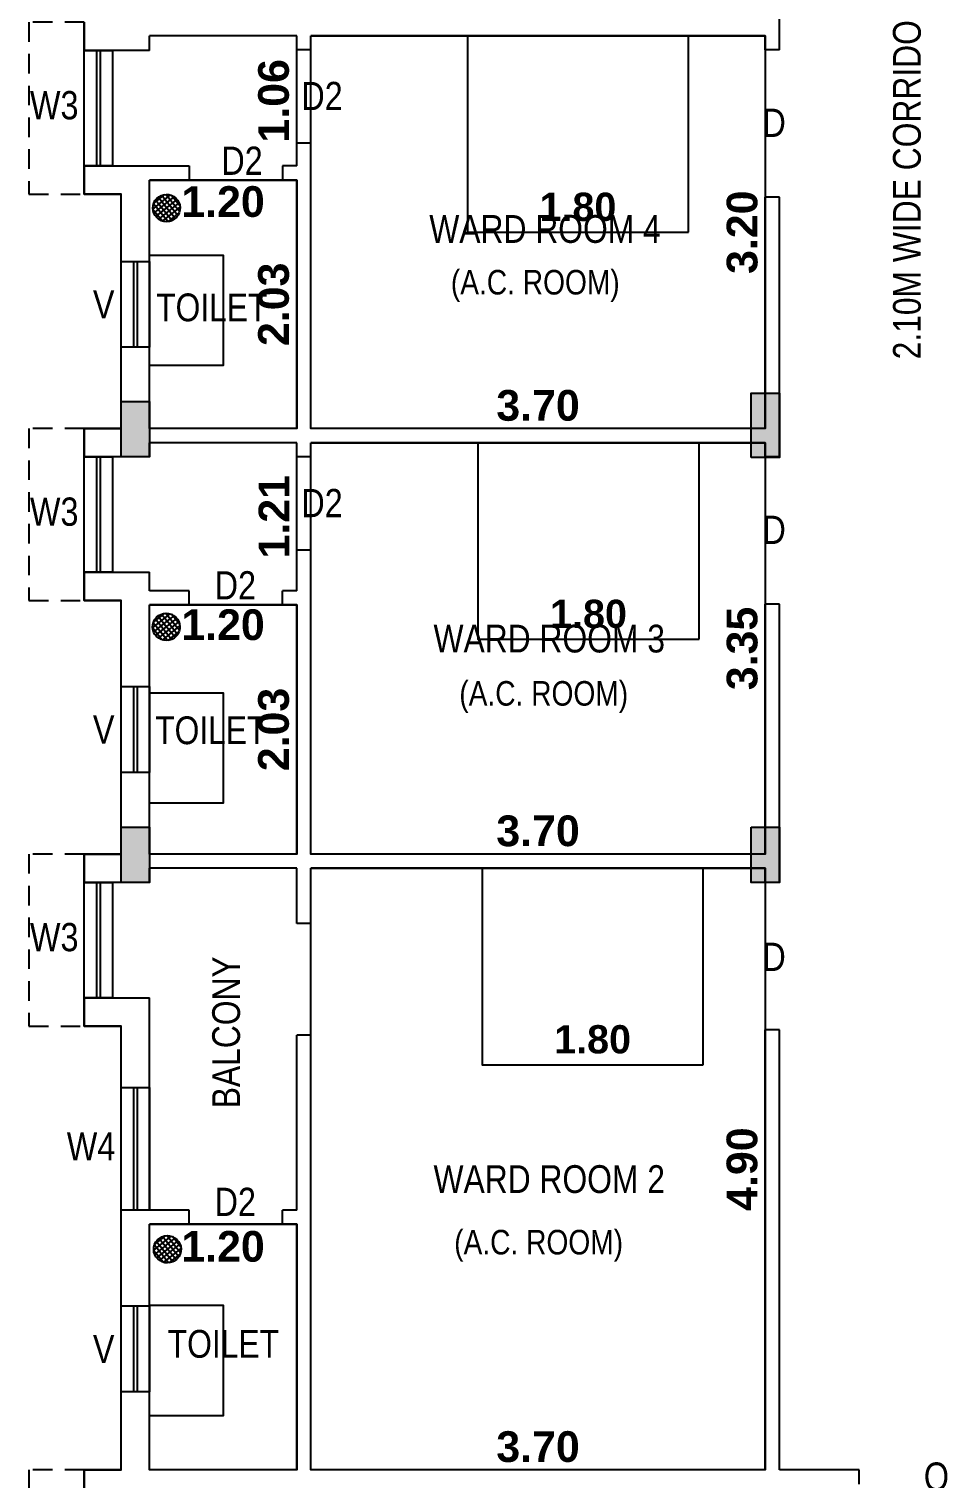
# Model space of a CAD drawing. Header units: metres. Extents: x 1336 to 1656, y -163 to -53.
# Drawn here: x 1509.37 to 1516.87, y -138.79 to -126.99 of the extents above; entities that cross this region are included whole.
import ezdxf

# ---------------------------------------------------------------- set-up
doc = ezdxf.new("R2010")
doc.units = ezdxf.units.M
doc.header["$PDMODE"] = 3
doc.header["$PDSIZE"] = -15
doc.linetypes.add('HIDDEN', pattern=[9.525, 6.35, -3.175])
for name, color, linetype in [('.', 7, 'Continuous'), ('BLK_1_FLR_2_BLT_UP_AREA', 12, 'Continuous'), ('BLK_1_FLR_2_EXIT_WIDTH_DOOR', 7, 'Continuous'), ('BLK_1_FLR_2_REGULAR_ROOM_6', 2, 'Continuous'), ('BLK_1_FLR_2_REGULAR_ROOM_7', 7, 'Continuous'), ('BLK_1_FLR_2_REGULAR_ROOM_8', 2, 'Continuous'), ('BLK_1_FLR_2_ROOF_AREA', 54, 'Continuous'), ('BLK_1_FLR_2_ROOM_6_LIGHT_VENTILATION_1', 232, 'Continuous'), ('BLK_1_FLR_2_ROOM_7_LIGHT_VENTILATION_1', 7, 'Continuous'), ('BLK_1_FLR_2_ROOM_8_LIGHT_VENTILATION_1', 232, 'Continuous'), ('BLK_1_FLR_2_WASH', 60, 'Continuous'), ('BLK_1_FLR_2_WC_BATH', 3, 'Continuous'), ('DIST_EXIT', 7, 'Continuous'), ('TOILET_VENTILATION', 7, 'Continuous')]:
    doc.layers.add(name, color=color, linetype=linetype)
doc.styles.add('Ar Bold', font='arialbd.ttf')
doc.styles.add('style5', font='swissc.ttf')
doc.dimstyles.new('~dimensions', dxfattribs={"dimtxt": 0.25, "dimasz": 0.17, "dimexe": 0.05, "dimexo": 0.0625, "dimgap": 0.06, "dimtad": 1, "dimzin": 4, "dimdsep": 46, "dimtxsty": 'Ar Bold', "dimcen": 0.09, "dimse1": 1, "dimse2": 1, "dimsd1": 1, "dimsd2": 1, "dimclrt": 71, "dimadec": 0, "dimazin": 0, "dimtfac": 1, "dimtix": 1, "dimtofl": 0, "dimtmove": 2, "dimatfit": 3, "dimfxl": 0, "dimtolj": 1, "dimtzin": 0, "dimarcsym": 0})
pattern_1 = [(38.805684, (25.001912, -255.87413), (-0.0198971256, 0.02474200664), []), (128.805684, (25.001912, -255.87413), (-0.02474200664, -0.0198971256), [])]
pattern_2 = [(38.805684, (25.00039, -259.285506), (-0.0198971256, 0.02474200664), []), (128.805684, (25.00039, -259.285506), (-0.02474200664, -0.0198971256), [])]
pattern_3 = [(38.805684, (25.00945, -264.35429), (-0.0198971256, 0.02474200664), []), (128.805684, (25.00945, -264.35429), (-0.02474200664, -0.0198971256), [])]

# ---------------------------------------------------------------- blocks, each defined once
blk = doc.blocks.new('*D1277')
at = {"layer": 'Defpoints', "color": 0}
for p in [(1511.661, -133.714), (1515.361, -133.714), (1515.361, -133.714)]:
    blk.add_point(p, dxfattribs=at)
at = {"color": 71, "insert": (1513.511, -133.526), "char_height": 0.25, "attachment_point": 5, "style": 'Ar Bold'}
blk.add_mtext('\\A1;3.70', dxfattribs=at)
blk = doc.blocks.new('*D1278')
at = {"layer": 'Defpoints', "color": 0}
for p in [(1510.346, -131.684), (1511.546, -131.684), (1511.546, -132.006)]:
    blk.add_point(p, dxfattribs=at)
at = {"color": 71, "insert": (1510.946, -131.847), "char_height": 0.25, "attachment_point": 5, "style": 'Ar Bold'}
blk.add_mtext('\\A1;1.20', dxfattribs=at)
blk = doc.blocks.new('*D1279')
at = {"layer": 'Defpoints', "color": 0}
for p in [(1511.546, -130.364), (1511.546, -130.364), (1511.546, -131.569)]:
    blk.add_point(p, dxfattribs=at)
at = {"color": 71, "insert": (1511.361, -130.966), "char_height": 0.25, "attachment_point": 5, "rotation": 90, "style": 'Ar Bold'}
blk.add_mtext('\\A1;1.21', dxfattribs=at)
blk = doc.blocks.new('*D1280')
at = {"layer": 'Defpoints', "color": 0}
for p in [(1515.361, -130.364), (1515.361, -130.364), (1515.361, -133.714)]:
    blk.add_point(p, dxfattribs=at)
at = {"color": 71, "insert": (1515.174, -132.039), "char_height": 0.25, "attachment_point": 5, "rotation": 90, "style": 'Ar Bold'}
blk.add_mtext('\\A1;3.35', dxfattribs=at)
blk = doc.blocks.new('*D1281')
at = {"layer": 'Defpoints', "color": 0}
for p in [(1515.361, -127.049), (1515.361, -127.049), (1515.361, -130.249)]:
    blk.add_point(p, dxfattribs=at)
at = {"color": 71, "insert": (1515.174, -128.649), "char_height": 0.25, "attachment_point": 5, "rotation": 90, "style": 'Ar Bold'}
blk.add_mtext('\\A1;3.20', dxfattribs=at)
blk = doc.blocks.new('*D1282')
at = {"layer": 'Defpoints', "color": 0}
for p in [(1511.661, -130.249), (1515.361, -130.249), (1515.361, -130.249)]:
    blk.add_point(p, dxfattribs=at)
at = {"color": 71, "insert": (1513.511, -130.061), "char_height": 0.25, "attachment_point": 5, "style": 'Ar Bold'}
blk.add_mtext('\\A1;3.70', dxfattribs=at)
blk = doc.blocks.new('*D1283')
at = {"layer": 'Defpoints', "color": 0}
for p in [(1510.346, -128.224), (1511.546, -128.224), (1511.546, -128.561)]:
    blk.add_point(p, dxfattribs=at)
at = {"color": 71, "insert": (1510.946, -128.401), "char_height": 0.25, "attachment_point": 5, "style": 'Ar Bold'}
blk.add_mtext('\\A1;1.20', dxfattribs=at)
blk = doc.blocks.new('*D1284')
at = {"layer": 'Defpoints', "color": 0}
for p in [(1511.546, -127.049), (1511.546, -127.049), (1511.546, -128.109)]:
    blk.add_point(p, dxfattribs=at)
at = {"color": 71, "insert": (1511.359, -127.579), "char_height": 0.25, "attachment_point": 5, "rotation": 90, "style": 'Ar Bold'}
blk.add_mtext('\\A1;1.06', dxfattribs=at)
blk = doc.blocks.new('*D1292')
at = {"layer": 'Defpoints', "color": 0}
for p in [(1511.546, -131.684), (1511.546, -131.684), (1511.546, -133.714)]:
    blk.add_point(p, dxfattribs=at)
at = {"color": 71, "insert": (1511.359, -132.699), "char_height": 0.25, "attachment_point": 5, "rotation": 90, "style": 'Ar Bold'}
blk.add_mtext('\\A1;2.03', dxfattribs=at)
blk = doc.blocks.new('*D1293')
at = {"layer": 'Defpoints', "color": 0}
for p in [(1511.546, -128.224), (1511.546, -128.224), (1511.546, -130.249)]:
    blk.add_point(p, dxfattribs=at)
at = {"color": 71, "insert": (1511.359, -129.236), "char_height": 0.25, "attachment_point": 5, "rotation": 90, "style": 'Ar Bold'}
blk.add_mtext('\\A1;2.03', dxfattribs=at)
blk = doc.blocks.new('*D1329')
at = {"layer": 'Defpoints', "color": 0}
for p in [(1511.661, -138.729), (1515.361, -138.729), (1515.361, -138.729)]:
    blk.add_point(p, dxfattribs=at)
at = {"color": 71, "insert": (1513.511, -138.541), "char_height": 0.25, "attachment_point": 5, "style": 'Ar Bold'}
blk.add_mtext('\\A1;3.70', dxfattribs=at)
blk = doc.blocks.new('*D1330')
at = {"layer": 'Defpoints', "color": 0}
for p in [(1515.361, -133.829), (1515.361, -133.829), (1515.361, -138.729)]:
    blk.add_point(p, dxfattribs=at)
at = {"color": 71, "insert": (1515.173, -136.279), "char_height": 0.25, "attachment_point": 5, "rotation": 90, "style": 'Ar Bold'}
blk.add_mtext('\\A1;4.90', dxfattribs=at)
blk = doc.blocks.new('*D1331')
at = {"layer": 'Defpoints', "color": 0}
for p in [(1510.346, -136.729), (1511.546, -136.729), (1511.546, -137.097)]:
    blk.add_point(p, dxfattribs=at)
at = {"color": 71, "insert": (1510.946, -136.91), "char_height": 0.25, "attachment_point": 5, "style": 'Ar Bold'}
blk.add_mtext('\\A1;1.20', dxfattribs=at)
blk = doc.blocks.new('*D1335')
at = {"layer": 'Defpoints', "color": 0}
for p in [(1519.806, -138.611), (1515.476, -138.729), (1519.806, -138.729)]:
    blk.add_point(p, dxfattribs=at)
at = {"color": 71, "insert": (1517.641, -138.423), "char_height": 0.25, "attachment_point": 5, "style": 'Ar Bold'}
blk.add_mtext('\\A1;4.33', dxfattribs=at)
blk = doc.blocks.new('*D866')
at = {"layer": 'Defpoints', "color": 0}
for p in [(1515.476, -138.013), (1515.476, -138.729), (1519.176, -138.729)]:
    blk.add_point(p, dxfattribs=at)
at = {"layer": 'DIST_EXIT', "color": 71, "insert": (1517.326, -137.825), "char_height": 0.25, "attachment_point": 5, "style": 'Ar Bold'}
blk.add_mtext('\\A1;3.70', dxfattribs=at)
blk = doc.blocks.new('*D870')
at = {"layer": 'Defpoints', "color": 0}
for p in [(1515.425, -128.382), (1515.476, -128.364), (1519.176, -138.734)]:
    blk.add_point(p, dxfattribs=at)
at = {"layer": 'BLK_1_FLR_2_EXIT_WIDTH_DOOR', "insert": (1517.452, -133.504), "char_height": 0.25, "attachment_point": 5, "rotation": 289.6363, "style": 'Ar Bold'}
blk.add_mtext('\\A1;11.01', dxfattribs=at)

msp = doc.modelspace()

# ---------------------------------------------------------------- hatches: boundary and pattern name
at = {"layer": '.'}
h = msp.add_hatch(color=256, dxfattribs=at)
h.dxf.hatch_style = 1
h.paths.add_polyline_path([(1510.3462, -130.0288), (1510.1162, -130.0288), (1510.1162, -130.4788), (1510.3462, -130.4788)])
h = msp.add_hatch(color=256, dxfattribs=at)
h.dxf.hatch_style = 1
h.paths.add_polyline_path([(1515.4762, -129.9588), (1515.2462, -129.9588), (1515.2462, -130.4838), (1515.4762, -130.4838)])
h = msp.add_hatch(color=256, dxfattribs=at)
h.dxf.hatch_style = 1
h.paths.add_polyline_path([(1510.3462, -133.4938), (1510.1162, -133.4938), (1510.1162, -133.9438), (1510.3462, -133.9438)])
h = msp.add_hatch(color=256, dxfattribs=at)
h.dxf.hatch_style = 1
h.paths.add_polyline_path([(1515.4762, -133.4938), (1515.2462, -133.4938), (1515.2462, -133.9438), (1515.4762, -133.9438)])
at = {"layer": 'BLK_1_FLR_2_WASH'}
h = msp.add_hatch(dxfattribs=at)
h.set_pattern_fill('ANSI37', color=60, scale=0.01, angle=-6.19432)
h.set_pattern_definition(pattern_1)
edge = h.paths.add_edge_path()
edge.add_arc((1510.4855, -128.452), 0.1112, 11.71868, 371.71868)
h.paths.add_polyline_path([(1510.4638, -128.4135), (1510.5963, -128.4435), (1510.448, -128.4102), (1510.4639, -128.4142)], flags=16)
h = msp.add_hatch(dxfattribs=at)
h.set_pattern_fill('ANSI37', color=60, scale=0.01, angle=-6.19432)
h.set_pattern_definition(pattern_1)
edge = h.paths.add_edge_path()
edge.add_arc((1510.4855, -128.452), 0.1112, 11.71868, 371.71868)
h.paths.add_polyline_path([(1510.4638, -128.4135), (1510.5963, -128.4435), (1510.448, -128.4102), (1510.4639, -128.4142)], flags=16)
h = msp.add_hatch(dxfattribs=at)
h.set_pattern_fill('ANSI37', color=60, scale=0.01, angle=-6.19432)
h.set_pattern_definition(pattern_2)
edge = h.paths.add_edge_path()
edge.add_arc((1510.4839, -131.8634), 0.1112, 11.71868, 371.71868)
h.paths.add_polyline_path([(1510.4623, -131.8249), (1510.5948, -131.8549), (1510.4465, -131.8216), (1510.4624, -131.8256)], flags=16)
h = msp.add_hatch(dxfattribs=at)
h.set_pattern_fill('ANSI37', color=60, scale=0.01, angle=-6.19432)
h.set_pattern_definition(pattern_2)
edge = h.paths.add_edge_path()
edge.add_arc((1510.4839, -131.8634), 0.1112, 11.71868, 371.71868)
h.paths.add_polyline_path([(1510.4623, -131.8249), (1510.5948, -131.8549), (1510.4465, -131.8216), (1510.4624, -131.8256)], flags=16)
h = msp.add_hatch(dxfattribs=at)
h.set_pattern_fill('ANSI37', color=60, scale=0.01, angle=-6.19432)
h.set_pattern_definition(pattern_3)
edge = h.paths.add_edge_path()
edge.add_arc((1510.493, -136.9322), 0.1112, 11.71868, 371.71868)
h.paths.add_polyline_path([(1510.4713, -136.8936), (1510.6039, -136.9237), (1510.4556, -136.8904), (1510.4715, -136.8944)], flags=16)
h = msp.add_hatch(dxfattribs=at)
h.set_pattern_fill('ANSI37', color=60, scale=0.01, angle=-6.19432)
h.set_pattern_definition(pattern_3)
edge = h.paths.add_edge_path()
edge.add_arc((1510.493, -136.9322), 0.1112, 11.71868, 371.71868)
h.paths.add_polyline_path([(1510.4713, -136.8936), (1510.6039, -136.9237), (1510.4556, -136.8904), (1510.4715, -136.8944)], flags=16)

# ---------------------------------------------------------------- linework, layer by layer
at = {"color": 1}
for p, q in [((1515.4762, -127.1638), (1515.4762, -125.0488)), ((1509.8162, -126.9388), (1509.8162, -127.1688)), ((1510.3462, -127.1688), (1510.3462, -127.0488)), ((1511.5462, -127.0488), (1510.3462, -127.0488)), ((1511.5462, -127.1638), (1511.5462, -127.0488)), ((1515.3612, -127.0488), (1511.6612, -127.0488)), ((1511.6612, -127.1638), (1511.6612, -127.0488)), ((1515.3612, -127.1638), (1515.3612, -127.0488)), ((1510.3462, -127.1688), (1509.8162, -127.1688)), ((1511.5462, -128.1088), (1511.5462, -127.1638)), ((1511.6612, -127.1638), (1511.5462, -127.1638)), ((1515.4762, -127.1638), (1515.3612, -127.1638)), ((1511.6612, -127.9238), (1511.5462, -127.9238)), ((1511.6612, -130.2488), (1511.6612, -127.9238)), ((1509.8162, -128.1088), (1509.8162, -128.3388)), ((1509.8162, -128.1088), (1510.6712, -128.1088)), ((1510.6712, -128.1088), (1510.6712, -128.2238)), ((1511.5462, -128.1088), (1511.4312, -128.1088)), ((1511.4312, -128.1088), (1511.4312, -128.2238)), ((1510.3462, -130.2488), (1510.3462, -128.2238)), ((1511.4312, -128.2238), (1510.3462, -128.2238)), ((1511.5462, -128.2238), (1511.4312, -128.2238)), ((1511.5462, -130.2488), (1511.5462, -128.2238)), ((1509.8162, -128.3388), (1510.1162, -128.3388)), ((1510.1162, -130.2488), (1510.1162, -128.3388)), ((1515.3612, -130.2488), (1515.3612, -128.3638)), ((1515.4762, -128.3638), (1515.3612, -128.3638)), ((1515.4762, -130.4788), (1515.4762, -128.3638)), ((1510.1162, -130.2488), (1509.8162, -130.2488)), ((1509.8162, -130.2488), (1509.8162, -130.4788)), ((1511.5462, -130.2488), (1510.3462, -130.2488)), ((1515.3612, -130.2488), (1511.6612, -130.2488)), ((1510.3462, -130.4788), (1510.3462, -130.3638)), ((1511.5462, -130.3638), (1510.3462, -130.3638)), ((1511.5462, -130.4788), (1511.5462, -130.3638)), ((1515.3612, -130.3638), (1511.6612, -130.3638)), ((1511.6612, -130.4788), (1511.6612, -130.3638)), ((1515.3612, -130.4788), (1515.3612, -130.3638)), ((1510.3462, -130.4788), (1509.8162, -130.4788)), ((1511.5462, -131.5688), (1511.5462, -130.4788)), ((1511.6612, -130.4788), (1511.5462, -130.4788)), ((1515.4762, -130.4788), (1515.3612, -130.4788)), ((1511.6612, -131.2388), (1511.5462, -131.2388)), ((1511.6612, -133.7138), (1511.6612, -131.2388)), ((1509.8162, -131.4188), (1509.8162, -131.6488)), ((1509.8162, -131.4188), (1510.3462, -131.4188)), ((1510.3462, -131.5688), (1510.3462, -131.4188)), ((1510.6712, -131.5688), (1510.3462, -131.5688)), ((1510.6712, -131.6838), (1510.6712, -131.5688)), ((1511.5462, -131.5688), (1511.4312, -131.5688)), ((1511.4312, -131.6838), (1511.4312, -131.5688)), ((1509.8162, -131.6488), (1510.1162, -131.6488)), ((1510.1162, -133.7138), (1510.1162, -131.6488)), ((1510.3462, -133.7138), (1510.3462, -131.6838)), ((1511.4312, -131.6838), (1510.3462, -131.6838)), ((1511.5462, -131.6838), (1511.4312, -131.6838)), ((1511.5462, -133.7138), (1511.5462, -131.6838)), ((1515.3612, -133.7138), (1515.3612, -131.6788)), ((1515.4762, -131.6788), (1515.3612, -131.6788)), ((1515.4762, -133.9438), (1515.4762, -131.6788)), ((1510.1162, -133.7138), (1509.8162, -133.7138)), ((1509.8162, -133.7138), (1509.8162, -133.9438)), ((1511.5462, -133.7138), (1510.3462, -133.7138)), ((1515.3612, -133.7138), (1511.6612, -133.7138)), ((1510.3462, -133.9438), (1510.3462, -133.8288)), ((1511.5462, -133.8288), (1510.3462, -133.8288)), ((1510.3462, -133.9438), (1510.3462, -133.8288)), ((1511.5462, -134.2788), (1511.5462, -133.8288)), ((1515.3612, -133.8288), (1511.6612, -133.8288)), ((1511.6612, -134.2788), (1511.6612, -133.8288)), ((1515.3612, -133.9438), (1515.3612, -133.8288)), ((1510.3462, -133.9438), (1509.8162, -133.9438)), ((1515.4762, -133.9438), (1515.3612, -133.9438)), ((1511.6612, -134.2788), (1511.5462, -134.2788)), ((1509.8162, -134.8838), (1509.8162, -135.1138)), ((1509.8162, -134.8838), (1510.3462, -134.8838)), ((1510.3462, -136.6138), (1510.3462, -134.8838)), ((1509.8162, -135.1138), (1510.1162, -135.1138)), ((1510.1162, -138.7288), (1510.1162, -135.1138)), ((1511.5462, -136.6138), (1511.5462, -135.1888)), ((1511.6612, -135.1888), (1511.5462, -135.1888)), ((1511.6612, -138.7288), (1511.6612, -135.1888)), ((1515.3612, -138.7288), (1515.3612, -135.1438)), ((1515.4762, -135.1438), (1515.3612, -135.1438)), ((1515.4762, -138.7288), (1515.4762, -135.1438)), ((1510.6712, -136.6138), (1510.3462, -136.6138)), ((1510.6712, -136.7288), (1510.6712, -136.6138)), ((1511.4312, -136.7288), (1511.4312, -136.6138)), ((1511.5462, -136.6138), (1511.4312, -136.6138)), ((1510.3462, -138.7288), (1510.3462, -136.7288)), ((1511.5462, -136.7288), (1510.3462, -136.7288)), ((1511.5462, -138.7288), (1511.5462, -136.7288)), ((1510.1162, -138.7288), (1509.8162, -138.7288)), ((1509.8162, -138.7288), (1509.8162, -138.9588)), ((1511.5462, -138.7288), (1510.3462, -138.7288)), ((1515.3612, -138.7288), (1511.6612, -138.7288)), ((1516.1262, -138.7288), (1515.4762, -138.7288)), ((1516.1262, -138.8438), (1516.1262, -138.7288))]:
    msp.add_line(p, q, dxfattribs=at)
at = {"color": 4}
for p, q in [((1509.9162, -127.1688), (1509.9162, -128.1088)), ((1509.9462, -127.1688), (1509.9462, -128.1088)), ((1510.0462, -127.1688), (1510.0462, -128.1088)), ((1509.9162, -130.4788), (1509.9162, -131.4188)), ((1509.9462, -130.4788), (1509.9462, -131.4188)), ((1510.0462, -130.4788), (1510.0462, -131.4188)), ((1509.9162, -133.9438), (1509.9162, -134.8838)), ((1509.9462, -133.9438), (1509.9462, -134.8838)), ((1510.0462, -133.9438), (1510.0462, -134.8838)), ((1510.2162, -135.6138), (1510.2162, -136.6138)), ((1510.2462, -135.6138), (1510.2462, -136.6138))]:
    msp.add_line(p, q, dxfattribs=at)
at = {"color": 4, "linetype": 'HIDDEN', "ltscale": 0.8}
for p, q in [((1510.2162, -128.8863), (1510.2162, -129.5863)), ((1510.2462, -128.8863), (1510.2462, -129.5863)), ((1510.2162, -132.3488), (1510.2162, -133.0488)), ((1510.2462, -132.3488), (1510.2462, -133.0488)), ((1510.2162, -137.3938), (1510.2162, -138.0938)), ((1510.2462, -137.3938), (1510.2462, -138.0938))]:
    msp.add_line(p, q, dxfattribs=at)
at = {"color": 4, "linetype": 'HIDDEN', "ltscale": 0.025}
for points in [[(1509.8162, -126.9388), (1509.3662, -126.9388), (1509.3662, -128.3288), (1509.3662, -128.3388), (1509.8162, -128.3388)], [(1509.8162, -130.2488), (1509.3662, -130.2488), (1509.3662, -131.6388), (1509.3662, -131.6488), (1509.8162, -131.6488)], [(1509.8162, -133.7138), (1509.3662, -133.7138), (1509.3662, -135.1038), (1509.3662, -135.1138), (1509.8162, -135.1138)], [(1509.8162, -138.7288), (1509.3662, -138.7288), (1509.3662, -140.1188), (1509.3662, -140.1288), (1509.8162, -140.1288)]]:
    msp.add_lwpolyline(points, dxfattribs=at)
at = {"color": 4}
for points in [[(1510.0462, -127.1688), (1510.0462, -128.1088), (1509.8162, -128.1088), (1509.8162, -127.1688)], [(1510.3462, -128.8863), (1510.3462, -129.5863), (1510.1162, -129.5863), (1510.1162, -128.8863)], [(1510.0462, -130.4788), (1510.0462, -131.4188), (1509.8162, -131.4188), (1509.8162, -130.4788)], [(1510.3462, -132.3488), (1510.3462, -133.0488), (1510.1162, -133.0488), (1510.1162, -132.3488)], [(1510.0462, -133.9438), (1510.0462, -134.8838), (1509.8162, -134.8838), (1509.8162, -133.9438)], [(1510.3462, -135.6138), (1510.3462, -136.6138), (1510.1162, -136.6138), (1510.1162, -135.6138)], [(1510.3462, -137.3938), (1510.3462, -138.0938), (1510.1162, -138.0938), (1510.1162, -137.3938)]]:
    msp.add_lwpolyline(points, close=True, dxfattribs=at)
at = {"color": 1}
for points in [[(1510.1162, -130.0288), (1510.3462, -130.0288), (1510.3462, -130.4788), (1510.1162, -130.4788), (1510.1162, -130.0288)], [(1515.2462, -130.4838), (1515.2462, -129.9588), (1515.4762, -129.9588), (1515.4762, -130.4838), (1515.2462, -130.4838)], [(1510.1162, -133.4938), (1510.3462, -133.4938), (1510.3462, -133.9438), (1510.1162, -133.9438), (1510.1162, -133.4938)], [(1515.2462, -133.4938), (1515.4762, -133.4938), (1515.4762, -133.9438), (1515.2462, -133.9438), (1515.2462, -133.4938)]]:
    msp.add_lwpolyline(points, dxfattribs=at)
at = {"layer": 'BLK_1_FLR_2_BLT_UP_AREA', "color": 12}
msp.add_lwpolyline([(1510.1162, -146.2738), (1510.1162, -145.0438), (1509.8162, -145.0438), (1509.8162, -143.6438), (1510.1162, -143.6438), (1510.1162, -140.1288), (1509.8162, -140.1288), (1509.8162, -138.7288), (1510.1162, -138.7288), (1510.1162, -135.1138), (1509.8162, -135.1138), (1509.8162, -133.7138), (1510.1162, -133.7138), (1510.1162, -131.6488), (1509.8162, -131.6488), (1509.8162, -130.2488), (1510.1162, -130.2488), (1510.1162, -128.3388), (1509.8162, -128.3388), (1509.8162, -126.9388)], dxfattribs=at)
at = {"layer": 'BLK_1_FLR_2_REGULAR_ROOM_6', "color": 2}
msp.add_lwpolyline([(1511.6612, -133.8288), (1515.3612, -133.8288), (1515.3612, -138.7288), (1511.6612, -138.7288)], close=True, dxfattribs=at)
at = {"layer": 'BLK_1_FLR_2_REGULAR_ROOM_7', "color": 2}
msp.add_lwpolyline([(1511.6612, -130.3638), (1515.3612, -130.3638), (1515.3612, -133.7138), (1511.6612, -133.7138)], close=True, dxfattribs=at)
at = {"layer": 'BLK_1_FLR_2_REGULAR_ROOM_8', "color": 2}
msp.add_lwpolyline([(1511.6612, -127.0488), (1515.3612, -127.0488), (1515.3612, -130.2488), (1511.6612, -130.2488)], close=True, dxfattribs=at)
at = {"layer": 'BLK_1_FLR_2_ROOF_AREA', "color": 54}
msp.add_lwpolyline([(1510.1162, -146.2738), (1510.1162, -145.0438), (1509.8162, -145.0438), (1509.8162, -143.6438), (1510.1162, -143.6438), (1510.1162, -140.1288), (1509.8162, -140.1288), (1509.8162, -138.7288), (1510.1162, -138.7288), (1510.1162, -135.1138), (1509.8162, -135.1138), (1509.8162, -133.7138), (1510.1162, -133.7138), (1510.1162, -131.6488), (1509.8162, -131.6488), (1509.8162, -130.2488), (1510.1162, -130.2488), (1510.1162, -128.3388), (1509.8162, -128.3388), (1509.8162, -126.9388)], dxfattribs=at)
at = {"layer": 'BLK_1_FLR_2_ROOM_6_LIGHT_VENTILATION_1', "color": 232}
msp.add_lwpolyline([(1514.8554, -135.4288), (1514.8554, -133.8288), (1513.0554, -133.8288), (1513.0554, -135.4288)], close=True, dxfattribs=at)
at = {"layer": 'BLK_1_FLR_2_ROOM_7_LIGHT_VENTILATION_1', "color": 232}
msp.add_lwpolyline([(1514.8221, -131.9638), (1514.8221, -130.3638), (1513.0221, -130.3638), (1513.0221, -131.9638)], close=True, dxfattribs=at)
at = {"layer": 'BLK_1_FLR_2_ROOM_8_LIGHT_VENTILATION_1', "color": 232}
msp.add_lwpolyline([(1514.736, -128.6488), (1514.736, -127.0488), (1512.936, -127.0488), (1512.936, -128.6488)], close=True, dxfattribs=at)
at = {"layer": 'BLK_1_FLR_2_WASH', "color": 60}
for points in [[(1510.4237, -128.5445, -2.3481205), (1510.5803, -128.5101, -0.4258725), (1510.4237, -128.5445, 3.3899462)], [(1510.4237, -128.5445, -2.3481205), (1510.5803, -128.5101, -0.4258725), (1510.4237, -128.5445, 3.3899462)], [(1510.4221, -131.9559, -2.3481205), (1510.5788, -131.9215, -0.4258725), (1510.4221, -131.9559, 3.3899462)], [(1510.4221, -131.9559, -2.3481205), (1510.5788, -131.9215, -0.4258725), (1510.4221, -131.9559, 3.3899462)], [(1510.4312, -137.0247, -2.3481205), (1510.5878, -136.9903, -0.4258725), (1510.4312, -137.0247, 3.3899462)], [(1510.4312, -137.0247, -2.3481205), (1510.5878, -136.9903, -0.4258725), (1510.4312, -137.0247, 3.3899462)]]:
    msp.add_lwpolyline(points, format="xyb", dxfattribs=at)
at = {"layer": 'BLK_1_FLR_2_WC_BATH', "color": 3}
for points in [[(1510.3462, -128.2238), (1511.5462, -128.2238), (1511.5462, -130.2488), (1510.3462, -130.2488)], [(1510.3462, -131.6838), (1511.5462, -131.6838), (1511.5462, -133.7138), (1510.3462, -133.7138)], [(1510.3462, -136.7288), (1511.5462, -136.7288), (1511.5462, -138.7288), (1510.3462, -138.7288)]]:
    msp.add_lwpolyline(points, close=True, dxfattribs=at)
at = {"layer": 'TOILET_VENTILATION', "color": 6}
for points in [[(1510.3462, -128.8354), (1510.9462, -128.8354), (1510.9462, -129.7354), (1510.3462, -129.7354)], [(1510.3462, -132.3991), (1510.9462, -132.3991), (1510.9462, -133.2991), (1510.3462, -133.2991)], [(1510.3462, -137.3877), (1510.9462, -137.3877), (1510.9462, -138.2877), (1510.3462, -138.2877)]]:
    msp.add_lwpolyline(points, close=True, dxfattribs=at)

# ---------------------------------------------------------------- texts
at = {"color": 7, "style": 'style5'}
for s, height, p in [('2.10M WIDE CORRIDOR', 0.226059, (1516.6273, -129.6844)), ('BALCONY', 0.22606, (1511.0842, -135.7837))]:
    msp.add_text(s, height=height, rotation=90, dxfattribs=at).set_placement(p)
at = {"style": 'style5'}
for s, height, p in [('D2', 0.23, (1511.5838, -127.6547)), ('W3', 0.23, (1509.3741, -127.7296)), ('D', 0.23, (1515.3382, -127.8728)), ('D2', 0.23, (1510.9325, -128.1818)), ('(A.C. ROOM)', 0.2, (1512.8013, -129.1562)), ('V', 0.23, (1509.8866, -129.3515)), ('D2', 0.23, (1511.5838, -130.9697)), ('W3', 0.23, (1509.3741, -131.0396)), ('D', 0.23, (1515.3382, -131.1878)), ('D2', 0.23, (1510.8783, -131.6398)), ('(A.C. ROOM)', 0.2, (1512.87, -132.5046)), ('V', 0.23, (1509.8866, -132.814)), ('W3', 0.23, (1509.3741, -134.5046)), ('D', 0.23, (1515.3378, -134.6653)), ('W4', 0.23, (1509.6741, -136.2089)), ('D2', 0.23, (1510.8773, -136.6608)), ('(A.C. ROOM)', 0.2, (1512.8286, -136.9739)), ('V', 0.23, (1509.8866, -137.859)), ('O', 0.23, (1516.6521, -138.8984))]:
    msp.add_text(s, height=height, dxfattribs=at).set_placement(p)
at = {"color": 7, "style": 'style5'}
for s, height, p in [('WARD ROOM 4', 0.226059, (1512.6258, -128.7357)), ('TOILET', 0.22606, (1510.4017, -129.3742)), ('WARD ROOM 3', 0.226059, (1512.66, -132.0715)), ('TOILET', 0.22606, (1510.3936, -132.8183)), ('WARD ROOM 2', 0.226059, (1512.66, -136.4734)), ('TOILET', 0.22606, (1510.4958, -137.8153))]:
    msp.add_text(s, height=height, dxfattribs=at).set_placement(p)
at = {"layer": 'BLK_1_FLR_2_ROOM_6_LIGHT_VENTILATION_1', "color": 232, "insert": (1513.9554, -135.2235), "char_height": 0.23, "attachment_point": 5, "style": 'Ar Bold'}
msp.add_mtext('\\A1;1.80', dxfattribs=at)
at = {"layer": 'BLK_1_FLR_2_ROOM_7_LIGHT_VENTILATION_1', "color": 232, "insert": (1513.9221, -131.7585), "char_height": 0.23, "attachment_point": 5, "style": 'Ar Bold'}
msp.add_mtext('\\A1;1.80', dxfattribs=at)
at = {"layer": 'BLK_1_FLR_2_ROOM_8_LIGHT_VENTILATION_1', "color": 232, "insert": (1513.836, -128.4435), "char_height": 0.23, "attachment_point": 5, "style": 'Ar Bold'}
msp.add_mtext('\\A1;1.80', dxfattribs=at)

# ---------------------------------------------------------------- dimensions: what is measured, and where the dimension line sits
for p1, p2, distance, picture, middle in [((1511.5462, -128.1088), (1511.5462, -127.0488), 0, '*D1284', (1511.3585, -127.5788)), ((1515.3612, -130.2488), (1515.3612, -127.0488), 0, '*D1281', (1515.1735, -128.6488)), ((1511.5461847134, -130.2488175883), (1511.5461847134, -128.2238175883), 0, '*D1293', (1511.3585414665, -129.2363175883)), ((1511.6612, -130.2488), (1515.3612, -130.2488), 0, '*D1282', (1513.5112, -130.0612)), ((1511.5461847134, -131.5688175883), (1511.5461847134, -130.3638175883), 0, '*D1279', (1511.3606731172, -130.9663175883)), ((1515.3612, -133.7138), (1515.3612, -130.3638), 0, '*D1280', (1515.1735, -132.0388)), ((1511.5462, -133.7138), (1511.5462, -131.6838), 0, '*D1292', (1511.3585, -132.6988)), ((1511.6612, -133.7138), (1515.3612, -133.7138), 0, '*D1277', (1513.5112, -133.5262)), ((1515.3612, -138.7288), (1515.3612, -133.8288), 0, '*D1330', (1515.1735, -136.2788)), ((1510.3462, -136.7288), (1511.5462, -136.7288), -0.3684, '*D1331', (1510.9462, -136.9096)), ((1515.4762, -138.7288), (1519.8062, -138.7288), 0.1183, '*D1335', (1517.6412, -138.4229)), ((1511.6612, -138.7288), (1515.3612, -138.7288), 0, '*D1329', (1513.5112, -138.5412))]:
    dim = msp.add_aligned_dim(p1=p1, p2=p2, distance=distance, dimstyle='~dimensions')
    dim.commit()
    dim.dimension.update_dxf_attribs({"geometry": picture, "text_midpoint": middle})
for base, p1, p2, picture, middle in [((1511.5462, -128.561), (1510.3462, -128.2238), (1511.5462, -128.2238), '*D1283', (1510.9462, -128.4014)), ((1511.5462, -132.0058), (1510.3462, -131.6838), (1511.5462, -131.6838), '*D1278', (1510.9462, -131.8466))]:
    dim = msp.add_linear_dim(base=base, p1=p1, p2=p2, angle=0, dimstyle='~dimensions')
    dim.commit()
    dim.dimension.update_dxf_attribs({"geometry": picture, "text_midpoint": middle, "dimtype": 161})
at = {"layer": 'BLK_1_FLR_2_EXIT_WIDTH_DOOR', "color": 2}
dim = msp.add_aligned_dim(p1=(1519.1762, -138.7338), p2=(1515.4762, -128.3638), distance=0.0542, dimstyle='~dimensions', override={"dimclrt": 256}, dxfattribs=at)
dim.commit()
dim.dimension.update_dxf_attribs({"geometry": '*D870', "text_midpoint": (1517.4519, -133.504)})
at = {"layer": 'DIST_EXIT', "color": 7}
dim = msp.add_linear_dim(base=(1515.4762, -138.013), p1=(1519.1762, -138.7288), p2=(1515.4762, -138.7288), dimstyle='~dimensions', dxfattribs=at)
dim.commit()
dim.dimension.update_dxf_attribs({"geometry": '*D866', "text_midpoint": (1517.3262, -137.8253)})

doc.saveas('drawing.dxf')
